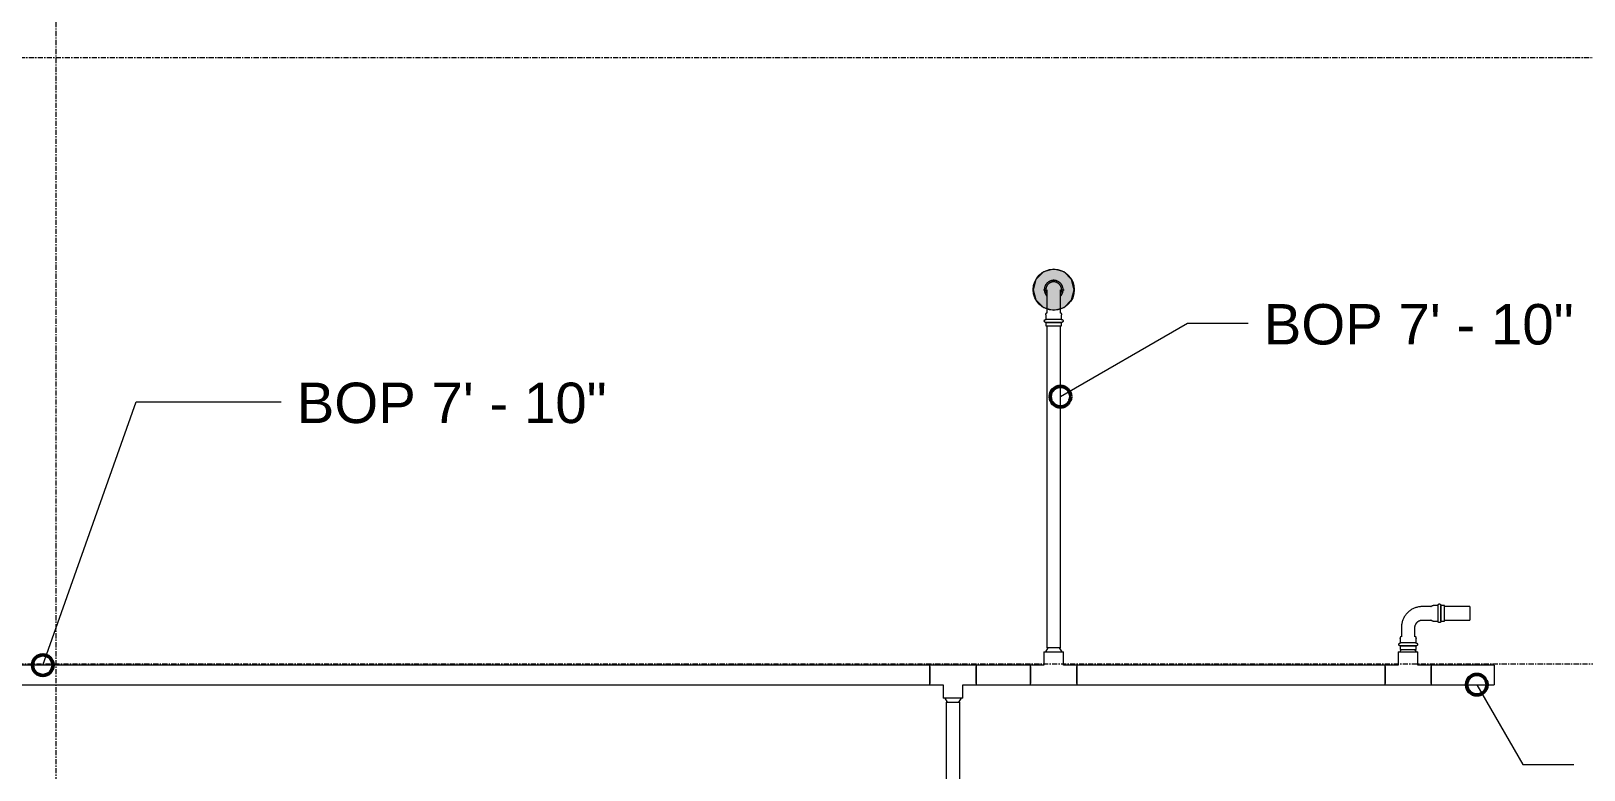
# Model space of a CAD drawing. Header units: inches. Extents: x -3679 to 241, y -496 to 1784.
# Drawn here: x -268.4 to -117.3, y 482.7 to 554.6 of the extents above; entities that cross this region are included whole.
import ezdxf

# ---------------------------------------------------------------- set-up
doc = ezdxf.new("R2010")
doc.units = ezdxf.units.IN
doc.header["$MEASUREMENT"] = 0
doc.linetypes.add('Grid Line', pattern=[0.875, 0.5, -0.125, 0.125, -0.125])
for name, color, linetype, lineweight in [('A-ANNO-NOTE', 250, 'Continuous', 9), ('G-ANNO-DIMS', 251, 'Continuous', 9), ('P-PIPE', 1, 'Continuous', 9), ('P-PIPE-CNTR', 1, 'Continuous', 9), ('S-GRID', 8, 'Continuous', 9)]:
    doc.layers.add(name, color=color, linetype=linetype, lineweight=lineweight)
doc.styles.add('Arial', font='arial.ttf', dxfattribs={"height": 3.934132})

# ---------------------------------------------------------------- blocks, each defined once
blk = doc.blocks.new('Victaulic-VicPress316-Elbow 90-45deg Style P568_P571 - Standard-523083-SECOND LEVEL')
at = {"layer": 'P-PIPE'}
for p, q in [((-3178.39, 1232.42), (-3178.39, 1231.96)), ((-3177.63, 1231.96), (-3178.39, 1231.96)), ((-3178.28, 1233.46), (-3178.28, 1232.57)), ((-3176.86, 1231.96), (-3177.63, 1231.96)), ((-3176.97, 1232.57), (-3176.97, 1233.46)), ((-3176.86, 1231.96), (-3176.86, 1232.42)), ((-3178.39, 1231.67), (-3178.39, 1231.33)), ((-3177.63, 1231.67), (-3178.39, 1231.67)), ((-3178.39, 1231.33), (-3177.63, 1231.33)), ((-3176.86, 1231.67), (-3177.63, 1231.67)), ((-3177.63, 1231.33), (-3176.86, 1231.33)), ((-3176.86, 1231.33), (-3176.86, 1231.67))]:
    blk.add_line(p, q, dxfattribs=at)
at = {"layer": 'P-PIPE', "flags": 128}
for points in [[(-3177.63, 1235.77), (-3177.66, 1235.77), (-3177.7, 1235.76), (-3177.73, 1235.76), (-3177.77, 1235.76), (-3177.81, 1235.75), (-3177.84, 1235.74), (-3177.88, 1235.73), (-3177.91, 1235.72), (-3177.95, 1235.71), (-3177.98, 1235.69), (-3178.01, 1235.68), (-3178.05, 1235.66), (-3178.08, 1235.65), (-3178.11, 1235.63), (-3178.14, 1235.61), (-3178.17, 1235.59), (-3178.2, 1235.56), (-3178.23, 1235.54), (-3178.25, 1235.52), (-3178.28, 1235.49), (-3178.3, 1235.46), (-3178.33, 1235.44), (-3178.35, 1235.41), (-3178.37, 1235.38), (-3178.39, 1235.35), (-3178.41, 1235.32), (-3178.43, 1235.28), (-3178.45, 1235.25), (-3178.46, 1235.22), (-3178.48, 1235.19), (-3178.49, 1235.15), (-3178.5, 1235.12), (-3178.51, 1235.08), (-3178.52, 1235.05), (-3178.52, 1235.01), (-3178.53, 1234.97), (-3178.53, 1234.94), (-3178.54, 1234.9), (-3178.54, 1234.86), (-3178.54, 1234.83), (-3178.53, 1234.79), (-3178.53, 1234.76), (-3178.53, 1234.72), (-3178.52, 1234.68), (-3178.51, 1234.65), (-3178.5, 1234.61), (-3178.49, 1234.58), (-3178.48, 1234.54), (-3178.47, 1234.51), (-3178.45, 1234.48), (-3178.44, 1234.44), (-3178.42, 1234.41), (-3178.4, 1234.38), (-3178.38, 1234.35), (-3178.36, 1234.32), (-3178.34, 1234.29), (-3178.32, 1234.26), (-3178.29, 1234.23)], [(-3177.63, 1235.62), (-3177.66, 1235.62), (-3177.69, 1235.62), (-3177.72, 1235.62), (-3177.75, 1235.61), (-3177.78, 1235.61), (-3177.81, 1235.6), (-3177.84, 1235.59), (-3177.87, 1235.58), (-3177.9, 1235.57), (-3177.92, 1235.56), (-3177.95, 1235.55), (-3177.98, 1235.53), (-3178.01, 1235.52), (-3178.03, 1235.5), (-3178.06, 1235.49), (-3178.08, 1235.47), (-3178.11, 1235.45), (-3178.13, 1235.43), (-3178.15, 1235.41), (-3178.17, 1235.39), (-3178.2, 1235.37), (-3178.22, 1235.34), (-3178.23, 1235.32), (-3178.25, 1235.29), (-3178.27, 1235.27), (-3178.29, 1235.24), (-3178.3, 1235.22), (-3178.31, 1235.19), (-3178.33, 1235.16), (-3178.34, 1235.13), (-3178.35, 1235.1), (-3178.36, 1235.07), (-3178.37, 1235.05), (-3178.37, 1235.02), (-3178.38, 1234.99), (-3178.38, 1234.95), (-3178.39, 1234.92), (-3178.39, 1234.89), (-3178.39, 1234.86), (-3178.39, 1234.83), (-3178.39, 1234.8), (-3178.39, 1234.77), (-3178.38, 1234.74), (-3178.38, 1234.71), (-3178.37, 1234.68), (-3178.36, 1234.65), (-3178.36, 1234.62), (-3178.35, 1234.59), (-3178.33, 1234.56), (-3178.32, 1234.54), (-3178.31, 1234.51), (-3178.29, 1234.48), (-3178.28, 1234.46)], [(-3176.97, 1234.22), (-3176.95, 1234.25), (-3176.92, 1234.27), (-3176.9, 1234.3), (-3176.88, 1234.33), (-3176.86, 1234.36), (-3176.84, 1234.39), (-3176.82, 1234.42), (-3176.8, 1234.46), (-3176.79, 1234.49), (-3176.77, 1234.52), (-3176.76, 1234.56), (-3176.75, 1234.59), (-3176.74, 1234.63), (-3176.73, 1234.66), (-3176.73, 1234.7), (-3176.72, 1234.74), (-3176.72, 1234.77), (-3176.71, 1234.81), (-3176.71, 1234.85), (-3176.71, 1234.88), (-3176.72, 1234.92), (-3176.72, 1234.95), (-3176.72, 1234.99), (-3176.73, 1235.03), (-3176.74, 1235.06), (-3176.75, 1235.1), (-3176.76, 1235.13), (-3176.77, 1235.17), (-3176.78, 1235.2), (-3176.8, 1235.23), (-3176.81, 1235.27), (-3176.83, 1235.3), (-3176.85, 1235.33), (-3176.87, 1235.36), (-3176.89, 1235.39), (-3176.91, 1235.42), (-3176.93, 1235.45), (-3176.96, 1235.48), (-3176.98, 1235.5), (-3177.01, 1235.53), (-3177.04, 1235.55), (-3177.06, 1235.57), (-3177.09, 1235.6), (-3177.12, 1235.62), (-3177.15, 1235.64), (-3177.19, 1235.65), (-3177.22, 1235.67), (-3177.25, 1235.69), (-3177.29, 1235.7), (-3177.32, 1235.71), (-3177.35, 1235.73), (-3177.39, 1235.74), (-3177.42, 1235.74), (-3177.46, 1235.75), (-3177.5, 1235.76), (-3177.53, 1235.76), (-3177.57, 1235.77), (-3177.61, 1235.77), (-3177.63, 1235.77)], [(-3176.96, 1234.47), (-3176.95, 1234.49), (-3176.94, 1234.52), (-3176.92, 1234.55), (-3176.91, 1234.58), (-3176.9, 1234.61), (-3176.89, 1234.64), (-3176.88, 1234.66), (-3176.88, 1234.69), (-3176.87, 1234.72), (-3176.87, 1234.75), (-3176.86, 1234.79), (-3176.86, 1234.82), (-3176.86, 1234.85), (-3176.86, 1234.88), (-3176.86, 1234.91), (-3176.86, 1234.94), (-3176.87, 1234.97), (-3176.87, 1235), (-3176.88, 1235.03), (-3176.89, 1235.06), (-3176.89, 1235.09), (-3176.9, 1235.12), (-3176.92, 1235.15), (-3176.93, 1235.17), (-3176.94, 1235.2), (-3176.96, 1235.23), (-3176.97, 1235.25), (-3176.99, 1235.28), (-3177.01, 1235.31), (-3177.02, 1235.33), (-3177.04, 1235.35), (-3177.06, 1235.38), (-3177.09, 1235.4), (-3177.11, 1235.42), (-3177.13, 1235.44), (-3177.15, 1235.46), (-3177.18, 1235.48), (-3177.2, 1235.5), (-3177.23, 1235.51), (-3177.26, 1235.53), (-3177.28, 1235.54), (-3177.31, 1235.55), (-3177.34, 1235.57), (-3177.37, 1235.58), (-3177.4, 1235.59), (-3177.43, 1235.6), (-3177.46, 1235.6), (-3177.49, 1235.61), (-3177.52, 1235.61), (-3177.55, 1235.62), (-3177.58, 1235.62), (-3177.61, 1235.62), (-3177.63, 1235.62)], [(-3178.28, 1234.85), (-3178.28, 1234.85), (-3178.28, 1234.85), (-3178.28, 1234.84), (-3178.28, 1234.84), (-3178.28, 1234.83), (-3178.28, 1234.81), (-3178.28, 1234.8), (-3178.28, 1234.78), (-3178.28, 1234.77), (-3178.28, 1234.74), (-3178.28, 1234.72), (-3178.28, 1234.7), (-3178.28, 1234.67), (-3178.28, 1234.64), (-3178.28, 1234.61), (-3178.28, 1234.58), (-3178.28, 1234.55), (-3178.28, 1234.51), (-3178.28, 1234.47), (-3178.28, 1234.43), (-3178.28, 1234.39), (-3178.28, 1234.35), (-3178.28, 1234.31), (-3178.28, 1234.26), (-3178.28, 1234.21), (-3178.28, 1234.17), (-3178.28, 1234.12), (-3178.28, 1234.07), (-3178.28, 1234.02), (-3178.28, 1233.97), (-3178.28, 1233.91), (-3178.28, 1233.86), (-3178.28, 1233.81), (-3178.28, 1233.75), (-3178.28, 1233.7), (-3178.28, 1233.64), (-3178.28, 1233.59), (-3178.28, 1233.53), (-3178.28, 1233.48), (-3178.28, 1233.46)], [(-3176.97, 1233.46), (-3176.97, 1233.52), (-3176.97, 1233.57), (-3176.97, 1233.63), (-3176.97, 1233.68), (-3176.97, 1233.74), (-3176.97, 1233.79), (-3176.97, 1233.85), (-3176.97, 1233.9), (-3176.97, 1233.95), (-3176.97, 1234), (-3176.97, 1234.06), (-3176.97, 1234.11), (-3176.97, 1234.15), (-3176.97, 1234.2), (-3176.97, 1234.25), (-3176.97, 1234.29), (-3176.97, 1234.34), (-3176.97, 1234.38), (-3176.97, 1234.42), (-3176.97, 1234.46), (-3176.97, 1234.5), (-3176.97, 1234.54), (-3176.97, 1234.57), (-3176.97, 1234.6), (-3176.97, 1234.63), (-3176.97, 1234.66), (-3176.97, 1234.69), (-3176.97, 1234.72), (-3176.97, 1234.74), (-3176.97, 1234.76), (-3176.97, 1234.78), (-3176.97, 1234.8), (-3176.97, 1234.81), (-3176.97, 1234.82), (-3176.97, 1234.83), (-3176.97, 1234.84), (-3176.97, 1234.85), (-3176.97, 1234.85), (-3176.97, 1234.85), (-3176.97, 1234.85)], [(-3178.39, 1231.67), (-3178.4, 1231.67), (-3178.4, 1231.67), (-3178.41, 1231.67), (-3178.41, 1231.68), (-3178.42, 1231.68), (-3178.43, 1231.68), (-3178.43, 1231.68), (-3178.44, 1231.68), (-3178.44, 1231.68), (-3178.45, 1231.68), (-3178.45, 1231.69), (-3178.46, 1231.69), (-3178.46, 1231.69), (-3178.47, 1231.7), (-3178.47, 1231.7), (-3178.48, 1231.7), (-3178.48, 1231.71), (-3178.49, 1231.71), (-3178.49, 1231.71), (-3178.5, 1231.72), (-3178.5, 1231.72), (-3178.5, 1231.73), (-3178.51, 1231.73), (-3178.51, 1231.74), (-3178.51, 1231.74), (-3178.52, 1231.75), (-3178.52, 1231.75), (-3178.52, 1231.76), (-3178.52, 1231.76), (-3178.53, 1231.77), (-3178.53, 1231.77), (-3178.53, 1231.78), (-3178.53, 1231.78), (-3178.53, 1231.79), (-3178.53, 1231.79), (-3178.54, 1231.8), (-3178.54, 1231.81), (-3178.54, 1231.81), (-3178.54, 1231.82), (-3178.54, 1231.82), (-3178.54, 1231.83), (-3178.54, 1231.83), (-3178.54, 1231.84), (-3178.53, 1231.85), (-3178.53, 1231.85), (-3178.53, 1231.86), (-3178.53, 1231.86), (-3178.53, 1231.87), (-3178.53, 1231.87), (-3178.52, 1231.88), (-3178.52, 1231.88), (-3178.52, 1231.89), (-3178.52, 1231.89), (-3178.51, 1231.9), (-3178.51, 1231.9), (-3178.51, 1231.91), (-3178.5, 1231.91), (-3178.5, 1231.92), (-3178.49, 1231.92), (-3178.49, 1231.93), (-3178.49, 1231.93), (-3178.48, 1231.93), (-3178.48, 1231.94), (-3178.47, 1231.94), (-3178.47, 1231.94), (-3178.46, 1231.95), (-3178.46, 1231.95), (-3178.45, 1231.95), (-3178.45, 1231.95), (-3178.44, 1231.96), (-3178.43, 1231.96), (-3178.43, 1231.96), (-3178.42, 1231.96), (-3178.42, 1231.96), (-3178.41, 1231.96), (-3178.41, 1231.96), (-3178.4, 1231.96), (-3178.39, 1231.96), (-3178.39, 1231.96)], [(-3178.39, 1232.42), (-3178.39, 1232.43), (-3178.39, 1232.44), (-3178.39, 1232.45), (-3178.39, 1232.46), (-3178.39, 1232.47), (-3178.38, 1232.48), (-3178.38, 1232.49), (-3178.38, 1232.5), (-3178.37, 1232.51), (-3178.37, 1232.52), (-3178.37, 1232.53), (-3178.36, 1232.54), (-3178.36, 1232.55), (-3178.35, 1232.56), (-3178.34, 1232.57), (-3178.34, 1232.58), (-3178.33, 1232.59), (-3178.32, 1232.6), (-3178.32, 1232.6), (-3178.31, 1232.61), (-3178.3, 1232.62), (-3178.29, 1232.63), (-3178.28, 1232.63), (-3178.28, 1232.63)], [(-3177.63, 1231.96), (-3177.66, 1231.96), (-3177.69, 1231.96), (-3177.72, 1231.96), (-3177.75, 1231.96), (-3177.78, 1231.96), (-3177.81, 1231.96), (-3177.84, 1231.96), (-3177.87, 1231.96), (-3177.9, 1231.96), (-3177.92, 1231.96), (-3177.95, 1231.96), (-3177.98, 1231.96), (-3178.01, 1231.96), (-3178.03, 1231.96), (-3178.06, 1231.96), (-3178.08, 1231.96), (-3178.11, 1231.96), (-3178.13, 1231.96), (-3178.15, 1231.96), (-3178.17, 1231.96), (-3178.2, 1231.96), (-3178.22, 1231.96), (-3178.23, 1231.96), (-3178.25, 1231.96), (-3178.27, 1231.96), (-3178.29, 1231.96), (-3178.3, 1231.96), (-3178.31, 1231.96), (-3178.33, 1231.96), (-3178.34, 1231.96), (-3178.35, 1231.96), (-3178.36, 1231.96), (-3178.37, 1231.96), (-3178.37, 1231.96), (-3178.38, 1231.96), (-3178.38, 1231.96), (-3178.39, 1231.96), (-3178.39, 1231.96), (-3178.39, 1231.96), (-3178.39, 1231.96)], [(-3178.39, 1231.96), (-3178.39, 1231.96), (-3178.39, 1231.96), (-3178.39, 1231.96), (-3178.38, 1231.96), (-3178.38, 1231.96), (-3178.37, 1231.96), (-3178.36, 1231.96), (-3178.35, 1231.96)], [(-3176.86, 1231.96), (-3176.86, 1231.96), (-3176.86, 1231.96), (-3176.86, 1231.96), (-3176.87, 1231.96), (-3176.87, 1231.96), (-3176.88, 1231.96), (-3176.89, 1231.96), (-3176.9, 1231.96), (-3176.91, 1231.96), (-3176.92, 1231.96), (-3176.93, 1231.96), (-3176.95, 1231.96), (-3176.96, 1231.96), (-3176.98, 1231.96), (-3176.99, 1231.96), (-3177.01, 1231.96), (-3177.03, 1231.96), (-3177.05, 1231.96), (-3177.07, 1231.96), (-3177.09, 1231.96), (-3177.11, 1231.96), (-3177.14, 1231.96), (-3177.16, 1231.96), (-3177.19, 1231.96), (-3177.21, 1231.96), (-3177.24, 1231.96), (-3177.26, 1231.96), (-3177.29, 1231.96), (-3177.32, 1231.96), (-3177.35, 1231.96), (-3177.38, 1231.96), (-3177.41, 1231.96), (-3177.43, 1231.96), (-3177.46, 1231.96), (-3177.49, 1231.96), (-3177.53, 1231.96), (-3177.56, 1231.96), (-3177.59, 1231.96), (-3177.62, 1231.96), (-3177.63, 1231.96)], [(-3176.97, 1232.63), (-3176.96, 1232.63), (-3176.95, 1232.62), (-3176.94, 1232.61), (-3176.93, 1232.61), (-3176.93, 1232.6), (-3176.92, 1232.59), (-3176.91, 1232.58), (-3176.91, 1232.57), (-3176.9, 1232.56), (-3176.9, 1232.55), (-3176.89, 1232.54), (-3176.89, 1232.53), (-3176.88, 1232.52), (-3176.88, 1232.51), (-3176.87, 1232.5), (-3176.87, 1232.49), (-3176.87, 1232.48), (-3176.86, 1232.47), (-3176.86, 1232.46), (-3176.86, 1232.45), (-3176.86, 1232.44), (-3176.86, 1232.43), (-3176.86, 1232.42), (-3176.86, 1232.42)], [(-3176.9, 1231.96), (-3176.89, 1231.96), (-3176.88, 1231.96), (-3176.88, 1231.96), (-3176.87, 1231.96), (-3176.87, 1231.96), (-3176.86, 1231.96), (-3176.86, 1231.96), (-3176.86, 1231.96), (-3176.86, 1231.96)], [(-3176.86, 1231.96), (-3176.85, 1231.96), (-3176.85, 1231.96), (-3176.84, 1231.96), (-3176.84, 1231.96), (-3176.83, 1231.96), (-3176.82, 1231.96), (-3176.82, 1231.96), (-3176.81, 1231.96), (-3176.81, 1231.96), (-3176.8, 1231.95), (-3176.8, 1231.95), (-3176.79, 1231.95), (-3176.79, 1231.95), (-3176.78, 1231.94), (-3176.78, 1231.94), (-3176.77, 1231.94), (-3176.77, 1231.93), (-3176.76, 1231.93), (-3176.76, 1231.92), (-3176.75, 1231.92), (-3176.75, 1231.92), (-3176.75, 1231.91), (-3176.74, 1231.91), (-3176.74, 1231.9), (-3176.74, 1231.9), (-3176.73, 1231.89), (-3176.73, 1231.89), (-3176.73, 1231.88), (-3176.73, 1231.88), (-3176.72, 1231.87), (-3176.72, 1231.87), (-3176.72, 1231.86), (-3176.72, 1231.85), (-3176.72, 1231.85), (-3176.72, 1231.84), (-3176.71, 1231.84), (-3176.71, 1231.83), (-3176.71, 1231.83), (-3176.71, 1231.82), (-3176.71, 1231.81), (-3176.71, 1231.81), (-3176.71, 1231.8), (-3176.71, 1231.8), (-3176.72, 1231.79), (-3176.72, 1231.79), (-3176.72, 1231.78), (-3176.72, 1231.77), (-3176.72, 1231.77), (-3176.72, 1231.76), (-3176.73, 1231.76), (-3176.73, 1231.75), (-3176.73, 1231.75), (-3176.73, 1231.74), (-3176.74, 1231.74), (-3176.74, 1231.73), (-3176.74, 1231.73), (-3176.75, 1231.72), (-3176.75, 1231.72), (-3176.76, 1231.72), (-3176.76, 1231.71), (-3176.76, 1231.71), (-3176.77, 1231.7), (-3176.77, 1231.7), (-3176.78, 1231.7), (-3176.78, 1231.69), (-3176.79, 1231.69), (-3176.79, 1231.69), (-3176.8, 1231.69), (-3176.8, 1231.68), (-3176.81, 1231.68), (-3176.82, 1231.68), (-3176.82, 1231.68), (-3176.83, 1231.68), (-3176.83, 1231.68), (-3176.84, 1231.67), (-3176.84, 1231.67), (-3176.85, 1231.67), (-3176.86, 1231.67), (-3176.86, 1231.67)], [(-3178.35, 1231.67), (-3178.36, 1231.67), (-3178.37, 1231.67), (-3178.37, 1231.67), (-3178.38, 1231.67), (-3178.38, 1231.67), (-3178.39, 1231.67), (-3178.39, 1231.67), (-3178.39, 1231.67), (-3178.39, 1231.67)], [(-3178.39, 1231.67), (-3178.39, 1231.67), (-3178.39, 1231.67), (-3178.39, 1231.67), (-3178.38, 1231.67), (-3178.38, 1231.67), (-3178.37, 1231.67), (-3178.36, 1231.67), (-3178.35, 1231.67), (-3178.34, 1231.67), (-3178.33, 1231.67), (-3178.32, 1231.67), (-3178.3, 1231.67), (-3178.29, 1231.67), (-3178.27, 1231.67), (-3178.26, 1231.67), (-3178.24, 1231.67), (-3178.22, 1231.67), (-3178.2, 1231.67), (-3178.18, 1231.67), (-3178.16, 1231.67), (-3178.14, 1231.67), (-3178.11, 1231.67), (-3178.09, 1231.67), (-3178.06, 1231.67), (-3178.04, 1231.67), (-3178.01, 1231.67), (-3177.99, 1231.67), (-3177.96, 1231.67), (-3177.93, 1231.67), (-3177.9, 1231.67), (-3177.87, 1231.67), (-3177.84, 1231.67), (-3177.82, 1231.67), (-3177.79, 1231.67), (-3177.76, 1231.67), (-3177.72, 1231.67), (-3177.69, 1231.67), (-3177.66, 1231.67), (-3177.63, 1231.67), (-3177.63, 1231.67)], [(-3177.63, 1231.67), (-3177.59, 1231.67), (-3177.56, 1231.67), (-3177.53, 1231.67), (-3177.5, 1231.67), (-3177.47, 1231.67), (-3177.44, 1231.67), (-3177.41, 1231.67), (-3177.38, 1231.67), (-3177.35, 1231.67), (-3177.33, 1231.67), (-3177.3, 1231.67), (-3177.27, 1231.67), (-3177.24, 1231.67), (-3177.22, 1231.67), (-3177.19, 1231.67), (-3177.17, 1231.67), (-3177.14, 1231.67), (-3177.12, 1231.67), (-3177.1, 1231.67), (-3177.08, 1231.67), (-3177.05, 1231.67), (-3177.03, 1231.67), (-3177.02, 1231.67), (-3177, 1231.67), (-3176.98, 1231.67), (-3176.96, 1231.67), (-3176.95, 1231.67), (-3176.94, 1231.67), (-3176.92, 1231.67), (-3176.91, 1231.67), (-3176.9, 1231.67), (-3176.89, 1231.67), (-3176.88, 1231.67), (-3176.88, 1231.67), (-3176.87, 1231.67), (-3176.87, 1231.67), (-3176.86, 1231.67), (-3176.86, 1231.67), (-3176.86, 1231.67), (-3176.86, 1231.67)], [(-3176.86, 1231.67), (-3176.86, 1231.67), (-3176.86, 1231.67), (-3176.86, 1231.67), (-3176.87, 1231.67), (-3176.87, 1231.67), (-3176.88, 1231.67), (-3176.89, 1231.67), (-3176.9, 1231.67)]]:
    blk.add_lwpolyline(points, dxfattribs=at)
blk = doc.blocks.new('Victaulic-VicPress316-Elbow 90-45deg Style P568_P571 - Standard-V1-SECOND LEVEL')
at = {"layer": 'P-PIPE'}
for p, q in [((-0.77, 3.52), (-0.77, 3.18)), ((0.77, 3.52), (-0.77, 3.52)), ((-0.77, 3.18), (0.77, 3.18)), ((0.77, 3.18), (0.77, 3.52)), ((-0.77, 2.89), (-0.77, 2.44)), ((-0.77, 2.89), (0.77, 2.89)), ((-0.66, 2.28), (-0.66, 1.39)), ((0.66, 1.39), (0.66, 2.28)), ((0.77, 2.44), (0.77, 2.89)), ((-3.18, 0.77), (-3.52, 0.77)), ((-3.52, 0.77), (-3.52, -0.77)), ((-3.18, -0.77), (-3.18, 0.77)), ((-2.44, 0.77), (-2.89, 0.77)), ((-2.89, -0.77), (-2.89, 0.77)), ((-1.39, 0.66), (-2.28, 0.66)), ((-3.52, -0.77), (-3.18, -0.77)), ((-2.89, -0.77), (-2.44, -0.77)), ((-2.28, -0.66), (-1.39, -0.66))]:
    blk.add_line(p, q, dxfattribs=at)
at = {"layer": 'P-PIPE', "flags": 128}
for points in [[(-0.77, 2.89), (-0.77, 2.89), (-0.78, 2.89), (-0.78, 2.89), (-0.79, 2.89), (-0.8, 2.89), (-0.8, 2.89), (-0.81, 2.9), (-0.81, 2.9), (-0.82, 2.9), (-0.82, 2.9), (-0.83, 2.9), (-0.83, 2.91), (-0.84, 2.91), (-0.84, 2.91), (-0.85, 2.92), (-0.85, 2.92), (-0.86, 2.92), (-0.86, 2.93), (-0.87, 2.93), (-0.87, 2.93), (-0.87, 2.94), (-0.88, 2.94), (-0.88, 2.95), (-0.89, 2.95), (-0.89, 2.96), (-0.89, 2.96), (-0.89, 2.97), (-0.9, 2.97), (-0.9, 2.98), (-0.9, 2.98), (-0.9, 2.99), (-0.91, 2.99), (-0.91, 3), (-0.91, 3.01), (-0.91, 3.01), (-0.91, 3.02), (-0.91, 3.02), (-0.91, 3.03), (-0.91, 3.03), (-0.91, 3.04), (-0.91, 3.05), (-0.91, 3.05), (-0.91, 3.06), (-0.91, 3.06), (-0.91, 3.07), (-0.91, 3.07), (-0.91, 3.08), (-0.9, 3.09), (-0.9, 3.09), (-0.9, 3.1), (-0.9, 3.1), (-0.89, 3.11), (-0.89, 3.11), (-0.89, 3.12), (-0.88, 3.12), (-0.88, 3.13), (-0.88, 3.13), (-0.87, 3.14), (-0.87, 3.14), (-0.86, 3.14), (-0.86, 3.15), (-0.86, 3.15), (-0.85, 3.15), (-0.85, 3.16), (-0.84, 3.16), (-0.84, 3.16), (-0.83, 3.17), (-0.83, 3.17), (-0.82, 3.17), (-0.82, 3.17), (-0.81, 3.17), (-0.8, 3.18), (-0.8, 3.18), (-0.79, 3.18), (-0.79, 3.18), (-0.78, 3.18), (-0.78, 3.18), (-0.77, 3.18), (-0.77, 3.18)], [(0.77, 3.18), (0.77, 3.18), (0.76, 3.18), (0.76, 3.18), (0.76, 3.18), (0.75, 3.18), (0.74, 3.18), (0.74, 3.18), (0.73, 3.18), (0.72, 3.18), (0.71, 3.18), (0.69, 3.18), (0.68, 3.18), (0.67, 3.18), (0.65, 3.18), (0.63, 3.18), (0.61, 3.18), (0.6, 3.18), (0.58, 3.18), (0.56, 3.18), (0.53, 3.18), (0.51, 3.18), (0.49, 3.18), (0.46, 3.18), (0.44, 3.18), (0.41, 3.18), (0.39, 3.18), (0.36, 3.18), (0.33, 3.18), (0.31, 3.18), (0.28, 3.18), (0.25, 3.18), (0.22, 3.18), (0.19, 3.18), (0.16, 3.18), (0.13, 3.18), (0.1, 3.18), (0.07, 3.18), (0.04, 3.18), (0.01, 3.18), (-0.02, 3.18), (-0.05, 3.18), (-0.08, 3.18), (-0.11, 3.18), (-0.14, 3.18), (-0.17, 3.18), (-0.2, 3.18), (-0.23, 3.18), (-0.26, 3.18), (-0.29, 3.18), (-0.32, 3.18), (-0.35, 3.18), (-0.37, 3.18), (-0.4, 3.18), (-0.43, 3.18), (-0.45, 3.18), (-0.48, 3.18), (-0.5, 3.18), (-0.52, 3.18), (-0.54, 3.18), (-0.57, 3.18), (-0.59, 3.18), (-0.6, 3.18), (-0.62, 3.18), (-0.64, 3.18), (-0.66, 3.18), (-0.67, 3.18), (-0.69, 3.18), (-0.7, 3.18), (-0.71, 3.18), (-0.72, 3.18), (-0.73, 3.18), (-0.74, 3.18), (-0.75, 3.18), (-0.75, 3.18), (-0.76, 3.18), (-0.76, 3.18), (-0.77, 3.18), (-0.77, 3.18), (-0.77, 3.18)], [(-0.77, 3.18), (-0.77, 3.18), (-0.76, 3.18), (-0.76, 3.18), (-0.76, 3.18), (-0.75, 3.18), (-0.74, 3.18), (-0.74, 3.18), (-0.73, 3.18)], [(0.72, 3.18), (0.73, 3.18), (0.74, 3.18), (0.75, 3.18), (0.75, 3.18), (0.76, 3.18), (0.76, 3.18), (0.77, 3.18), (0.77, 3.18), (0.77, 3.18)], [(0.77, 3.18), (0.77, 3.18), (0.78, 3.18), (0.78, 3.18), (0.79, 3.18), (0.8, 3.18), (0.8, 3.18), (0.81, 3.18), (0.81, 3.17), (0.82, 3.17), (0.82, 3.17), (0.83, 3.17), (0.83, 3.17), (0.84, 3.16), (0.84, 3.16), (0.85, 3.16), (0.85, 3.15), (0.86, 3.15), (0.86, 3.15), (0.87, 3.14), (0.87, 3.14), (0.87, 3.13), (0.88, 3.13), (0.88, 3.12), (0.89, 3.12), (0.89, 3.11), (0.89, 3.11), (0.89, 3.1), (0.9, 3.1), (0.9, 3.09), (0.9, 3.09), (0.9, 3.08), (0.91, 3.08), (0.91, 3.07), (0.91, 3.07), (0.91, 3.06), (0.91, 3.05), (0.91, 3.05), (0.91, 3.04), (0.91, 3.04), (0.91, 3.03), (0.91, 3.03), (0.91, 3.02), (0.91, 3.01), (0.91, 3.01), (0.91, 3), (0.91, 3), (0.91, 2.99), (0.9, 2.99), (0.9, 2.98), (0.9, 2.98), (0.9, 2.97), (0.89, 2.97), (0.89, 2.96), (0.89, 2.96), (0.88, 2.95), (0.88, 2.95), (0.88, 2.94), (0.87, 2.94), (0.87, 2.93), (0.86, 2.93), (0.86, 2.92), (0.86, 2.92), (0.85, 2.92), (0.85, 2.91), (0.84, 2.91), (0.84, 2.91), (0.83, 2.91), (0.83, 2.9), (0.82, 2.9), (0.82, 2.9), (0.81, 2.9), (0.8, 2.9), (0.8, 2.89), (0.79, 2.89), (0.79, 2.89), (0.78, 2.89), (0.78, 2.89), (0.77, 2.89), (0.77, 2.89)], [(-0.77, 2.89), (-0.77, 2.89), (-0.76, 2.89), (-0.76, 2.89), (-0.76, 2.89), (-0.75, 2.89), (-0.74, 2.89), (-0.74, 2.89), (-0.73, 2.89), (-0.72, 2.89), (-0.71, 2.89), (-0.69, 2.89), (-0.68, 2.89), (-0.67, 2.89), (-0.65, 2.89), (-0.63, 2.89), (-0.61, 2.89), (-0.6, 2.89), (-0.58, 2.89), (-0.56, 2.89), (-0.53, 2.89), (-0.51, 2.89), (-0.49, 2.89), (-0.46, 2.89), (-0.44, 2.89), (-0.41, 2.89), (-0.39, 2.89), (-0.36, 2.89), (-0.33, 2.89), (-0.31, 2.89), (-0.28, 2.89), (-0.25, 2.89), (-0.22, 2.89), (-0.19, 2.89), (-0.16, 2.89), (-0.13, 2.89), (-0.1, 2.89), (-0.07, 2.89), (-0.04, 2.89), (-0.01, 2.89), (0.02, 2.89), (0.05, 2.89), (0.08, 2.89), (0.11, 2.89), (0.14, 2.89), (0.17, 2.89), (0.2, 2.89), (0.23, 2.89), (0.26, 2.89), (0.29, 2.89), (0.32, 2.89), (0.35, 2.89), (0.37, 2.89), (0.4, 2.89), (0.43, 2.89), (0.45, 2.89), (0.48, 2.89), (0.5, 2.89), (0.52, 2.89), (0.54, 2.89), (0.57, 2.89), (0.59, 2.89), (0.6, 2.89), (0.62, 2.89), (0.64, 2.89), (0.66, 2.89), (0.67, 2.89), (0.69, 2.89), (0.7, 2.89), (0.71, 2.89), (0.72, 2.89), (0.73, 2.89), (0.74, 2.89), (0.75, 2.89), (0.75, 2.89), (0.76, 2.89), (0.76, 2.89), (0.77, 2.89), (0.77, 2.89), (0.77, 2.89)], [(-0.72, 2.89), (-0.73, 2.89), (-0.74, 2.89), (-0.75, 2.89), (-0.75, 2.89), (-0.76, 2.89), (-0.76, 2.89), (-0.77, 2.89), (-0.77, 2.89), (-0.77, 2.89)], [(-0.66, 2.22), (-0.67, 2.23), (-0.67, 2.23), (-0.68, 2.24), (-0.69, 2.25), (-0.7, 2.26), (-0.7, 2.27), (-0.71, 2.27), (-0.72, 2.28), (-0.72, 2.29), (-0.73, 2.3), (-0.73, 2.31), (-0.74, 2.32), (-0.74, 2.33), (-0.75, 2.34), (-0.75, 2.35), (-0.76, 2.36), (-0.76, 2.37), (-0.76, 2.38), (-0.76, 2.39), (-0.76, 2.4), (-0.77, 2.42), (-0.77, 2.43), (-0.77, 2.44), (-0.77, 2.44)], [(0.77, 2.44), (0.77, 2.43), (0.77, 2.42), (0.76, 2.41), (0.76, 2.4), (0.76, 2.38), (0.76, 2.37), (0.76, 2.36), (0.75, 2.35), (0.75, 2.34), (0.74, 2.33), (0.74, 2.32), (0.74, 2.31), (0.73, 2.3), (0.72, 2.29), (0.72, 2.29), (0.71, 2.28), (0.71, 2.27), (0.7, 2.26), (0.69, 2.25), (0.68, 2.24), (0.68, 2.24), (0.67, 2.23), (0.66, 2.22), (0.66, 2.22)], [(0.77, 2.89), (0.77, 2.89), (0.76, 2.89), (0.76, 2.89), (0.76, 2.89), (0.75, 2.89), (0.74, 2.89), (0.74, 2.89), (0.73, 2.89)], [(-3.18, 0.77), (-3.18, 0.77), (-3.18, 0.78), (-3.18, 0.78), (-3.18, 0.79), (-3.18, 0.8), (-3.18, 0.8), (-3.18, 0.81), (-3.17, 0.81), (-3.17, 0.82), (-3.17, 0.82), (-3.17, 0.83), (-3.17, 0.83), (-3.16, 0.84), (-3.16, 0.84), (-3.16, 0.85), (-3.15, 0.85), (-3.15, 0.86), (-3.15, 0.86), (-3.14, 0.87), (-3.14, 0.87), (-3.13, 0.87), (-3.13, 0.88), (-3.12, 0.88), (-3.12, 0.89), (-3.11, 0.89), (-3.11, 0.89), (-3.1, 0.89), (-3.1, 0.9), (-3.09, 0.9), (-3.09, 0.9), (-3.08, 0.9), (-3.08, 0.91), (-3.07, 0.91), (-3.07, 0.91), (-3.06, 0.91), (-3.05, 0.91), (-3.05, 0.91), (-3.04, 0.91), (-3.04, 0.91), (-3.03, 0.91), (-3.03, 0.91), (-3.02, 0.91), (-3.01, 0.91), (-3.01, 0.91), (-3, 0.91), (-3, 0.91), (-2.99, 0.91), (-2.99, 0.9), (-2.98, 0.9), (-2.98, 0.9), (-2.97, 0.9), (-2.97, 0.89), (-2.96, 0.89), (-2.96, 0.89), (-2.95, 0.88), (-2.95, 0.88), (-2.94, 0.88), (-2.94, 0.87), (-2.93, 0.87), (-2.93, 0.86), (-2.92, 0.86), (-2.92, 0.86), (-2.92, 0.85), (-2.91, 0.85), (-2.91, 0.84), (-2.91, 0.84), (-2.91, 0.83), (-2.9, 0.83), (-2.9, 0.82), (-2.9, 0.82), (-2.9, 0.81), (-2.9, 0.8), (-2.89, 0.8), (-2.89, 0.79), (-2.89, 0.79), (-2.89, 0.78), (-2.89, 0.78), (-2.89, 0.77), (-2.89, 0.77)], [(-3.18, 0.77), (-3.18, 0.77), (-3.18, 0.76), (-3.18, 0.76), (-3.18, 0.76), (-3.18, 0.75), (-3.18, 0.74), (-3.18, 0.74), (-3.18, 0.73), (-3.18, 0.72), (-3.18, 0.71), (-3.18, 0.69), (-3.18, 0.68), (-3.18, 0.67), (-3.18, 0.65), (-3.18, 0.63), (-3.18, 0.61), (-3.18, 0.6), (-3.18, 0.58), (-3.18, 0.56), (-3.18, 0.53), (-3.18, 0.51), (-3.18, 0.49), (-3.18, 0.46), (-3.18, 0.44), (-3.18, 0.41), (-3.18, 0.39), (-3.18, 0.36), (-3.18, 0.33), (-3.18, 0.31), (-3.18, 0.28), (-3.18, 0.25), (-3.18, 0.22), (-3.18, 0.19), (-3.18, 0.16), (-3.18, 0.13), (-3.18, 0.1), (-3.18, 0.07), (-3.18, 0.04), (-3.18, 0.01), (-3.18, -0.02), (-3.18, -0.05), (-3.18, -0.08), (-3.18, -0.11), (-3.18, -0.14), (-3.18, -0.17), (-3.18, -0.2), (-3.18, -0.23), (-3.18, -0.26), (-3.18, -0.29), (-3.18, -0.32), (-3.18, -0.35), (-3.18, -0.37), (-3.18, -0.4), (-3.18, -0.43), (-3.18, -0.45), (-3.18, -0.48), (-3.18, -0.5), (-3.18, -0.52), (-3.18, -0.54), (-3.18, -0.57), (-3.18, -0.59), (-3.18, -0.6), (-3.18, -0.62), (-3.18, -0.64), (-3.18, -0.66), (-3.18, -0.67), (-3.18, -0.69), (-3.18, -0.7), (-3.18, -0.71), (-3.18, -0.72), (-3.18, -0.73), (-3.18, -0.74), (-3.18, -0.75), (-3.18, -0.75), (-3.18, -0.76), (-3.18, -0.76), (-3.18, -0.77), (-3.18, -0.77), (-3.18, -0.77)], [(-3.18, 0.72), (-3.18, 0.73), (-3.18, 0.74), (-3.18, 0.75), (-3.18, 0.75), (-3.18, 0.76), (-3.18, 0.76), (-3.18, 0.77), (-3.18, 0.77), (-3.18, 0.77)], [(-2.89, -0.77), (-2.89, -0.77), (-2.89, -0.76), (-2.89, -0.76), (-2.89, -0.76), (-2.89, -0.75), (-2.89, -0.74), (-2.89, -0.74), (-2.89, -0.73), (-2.89, -0.72), (-2.89, -0.71), (-2.89, -0.69), (-2.89, -0.68), (-2.89, -0.67), (-2.89, -0.65), (-2.89, -0.63), (-2.89, -0.61), (-2.89, -0.6), (-2.89, -0.58), (-2.89, -0.56), (-2.89, -0.53), (-2.89, -0.51), (-2.89, -0.49), (-2.89, -0.46), (-2.89, -0.44), (-2.89, -0.41), (-2.89, -0.39), (-2.89, -0.36), (-2.89, -0.33), (-2.89, -0.31), (-2.89, -0.28), (-2.89, -0.25), (-2.89, -0.22), (-2.89, -0.19), (-2.89, -0.16), (-2.89, -0.13), (-2.89, -0.1), (-2.89, -0.07), (-2.89, -0.04), (-2.89, -0.01), (-2.89, 0.02), (-2.89, 0.05), (-2.89, 0.08), (-2.89, 0.11), (-2.89, 0.14), (-2.89, 0.17), (-2.89, 0.2), (-2.89, 0.23), (-2.89, 0.26), (-2.89, 0.29), (-2.89, 0.32), (-2.89, 0.35), (-2.89, 0.37), (-2.89, 0.4), (-2.89, 0.43), (-2.89, 0.45), (-2.89, 0.48), (-2.89, 0.5), (-2.89, 0.52), (-2.89, 0.54), (-2.89, 0.57), (-2.89, 0.59), (-2.89, 0.6), (-2.89, 0.62), (-2.89, 0.64), (-2.89, 0.66), (-2.89, 0.67), (-2.89, 0.69), (-2.89, 0.7), (-2.89, 0.71), (-2.89, 0.72), (-2.89, 0.73), (-2.89, 0.74), (-2.89, 0.75), (-2.89, 0.75), (-2.89, 0.76), (-2.89, 0.76), (-2.89, 0.77), (-2.89, 0.77), (-2.89, 0.77)], [(-2.89, 0.77), (-2.89, 0.77), (-2.89, 0.76), (-2.89, 0.76), (-2.89, 0.76), (-2.89, 0.75), (-2.89, 0.74), (-2.89, 0.74), (-2.89, 0.73)], [(-2.44, 0.77), (-2.43, 0.77), (-2.42, 0.77), (-2.41, 0.76), (-2.4, 0.76), (-2.38, 0.76), (-2.37, 0.76), (-2.36, 0.76), (-2.35, 0.75), (-2.34, 0.75), (-2.33, 0.74), (-2.32, 0.74), (-2.31, 0.74), (-2.3, 0.73), (-2.29, 0.72), (-2.29, 0.72), (-2.28, 0.71), (-2.27, 0.71), (-2.26, 0.7), (-2.25, 0.69), (-2.24, 0.68), (-2.24, 0.68), (-2.23, 0.67), (-2.22, 0.66), (-2.22, 0.66)], [(-0.66, 1.39), (-0.66, 1.36), (-0.66, 1.33), (-0.66, 1.3), (-0.67, 1.28), (-0.67, 1.25), (-0.68, 1.22), (-0.69, 1.19), (-0.69, 1.16), (-0.7, 1.13), (-0.72, 1.11), (-0.73, 1.08), (-0.74, 1.05), (-0.75, 1.03), (-0.77, 1), (-0.79, 0.98), (-0.8, 0.95), (-0.82, 0.93), (-0.84, 0.91), (-0.86, 0.89), (-0.88, 0.87), (-0.9, 0.85), (-0.92, 0.83), (-0.95, 0.81), (-0.97, 0.79), (-1, 0.77), (-1.02, 0.76), (-1.05, 0.74), (-1.07, 0.73), (-1.1, 0.72), (-1.13, 0.71), (-1.15, 0.7), (-1.18, 0.69), (-1.21, 0.68), (-1.24, 0.67), (-1.27, 0.67), (-1.3, 0.66), (-1.33, 0.66), (-1.36, 0.66), (-1.39, 0.66), (-1.39, 0.66)], [(-1.39, -0.66), (-1.31, -0.66), (-1.23, -0.65), (-1.15, -0.64), (-1.07, -0.63), (-0.99, -0.62), (-0.91, -0.6), (-0.83, -0.58), (-0.75, -0.55), (-0.67, -0.53), (-0.59, -0.5), (-0.52, -0.46), (-0.45, -0.43), (-0.37, -0.39), (-0.3, -0.34), (-0.24, -0.3), (-0.17, -0.25), (-0.1, -0.2), (-0.04, -0.15), (0.02, -0.09), (0.08, -0.04), (0.13, 0.02), (0.19, 0.09), (0.24, 0.15), (0.29, 0.22), (0.33, 0.29), (0.38, 0.35), (0.42, 0.43), (0.45, 0.5), (0.49, 0.57), (0.52, 0.65), (0.55, 0.73), (0.57, 0.81), (0.59, 0.88), (0.61, 0.96), (0.63, 1.04), (0.64, 1.13), (0.65, 1.21), (0.65, 1.29), (0.66, 1.37), (0.66, 1.39)], [(-3.18, -0.77), (-3.18, -0.77), (-3.18, -0.76), (-3.18, -0.76), (-3.18, -0.76), (-3.18, -0.75), (-3.18, -0.74), (-3.18, -0.74), (-3.18, -0.73)], [(-2.89, -0.77), (-2.89, -0.77), (-2.89, -0.78), (-2.89, -0.78), (-2.89, -0.79), (-2.89, -0.8), (-2.89, -0.8), (-2.9, -0.81), (-2.9, -0.81), (-2.9, -0.82), (-2.9, -0.82), (-2.9, -0.83), (-2.91, -0.83), (-2.91, -0.84), (-2.91, -0.84), (-2.92, -0.85), (-2.92, -0.85), (-2.92, -0.86), (-2.93, -0.86), (-2.93, -0.87), (-2.93, -0.87), (-2.94, -0.87), (-2.94, -0.88), (-2.95, -0.88), (-2.95, -0.89), (-2.96, -0.89), (-2.96, -0.89), (-2.97, -0.89), (-2.97, -0.9), (-2.98, -0.9), (-2.98, -0.9), (-2.99, -0.9), (-2.99, -0.91), (-3, -0.91), (-3.01, -0.91), (-3.01, -0.91), (-3.02, -0.91), (-3.02, -0.91), (-3.03, -0.91), (-3.03, -0.91), (-3.04, -0.91), (-3.05, -0.91), (-3.05, -0.91), (-3.06, -0.91), (-3.06, -0.91), (-3.07, -0.91), (-3.07, -0.91), (-3.08, -0.91), (-3.09, -0.9), (-3.09, -0.9), (-3.1, -0.9), (-3.1, -0.9), (-3.11, -0.89), (-3.11, -0.89), (-3.12, -0.89), (-3.12, -0.88), (-3.13, -0.88), (-3.13, -0.88), (-3.14, -0.87), (-3.14, -0.87), (-3.14, -0.86), (-3.15, -0.86), (-3.15, -0.86), (-3.15, -0.85), (-3.16, -0.85), (-3.16, -0.84), (-3.16, -0.84), (-3.17, -0.83), (-3.17, -0.83), (-3.17, -0.82), (-3.17, -0.82), (-3.17, -0.81), (-3.18, -0.8), (-3.18, -0.8), (-3.18, -0.79), (-3.18, -0.79), (-3.18, -0.78), (-3.18, -0.78), (-3.18, -0.77), (-3.18, -0.77)], [(-2.89, -0.72), (-2.89, -0.73), (-2.89, -0.74), (-2.89, -0.75), (-2.89, -0.75), (-2.89, -0.76), (-2.89, -0.76), (-2.89, -0.77), (-2.89, -0.77), (-2.89, -0.77)], [(-2.22, -0.66), (-2.23, -0.67), (-2.23, -0.67), (-2.24, -0.68), (-2.25, -0.69), (-2.26, -0.7), (-2.27, -0.7), (-2.27, -0.71), (-2.28, -0.72), (-2.29, -0.72), (-2.3, -0.73), (-2.31, -0.73), (-2.32, -0.74), (-2.33, -0.74), (-2.34, -0.75), (-2.35, -0.75), (-2.36, -0.76), (-2.37, -0.76), (-2.38, -0.76), (-2.39, -0.76), (-2.4, -0.76), (-2.42, -0.77), (-2.43, -0.77), (-2.44, -0.77), (-2.44, -0.77)]]:
    blk.add_lwpolyline(points, dxfattribs=at)

msp = doc.modelspace()

# ---------------------------------------------------------------- hatches: boundary and pattern name
at = {"layer": 'A-ANNO-NOTE'}
h = msp.add_hatch(color=256, dxfattribs=at)
edge = h.paths.add_edge_path(flags=0)
edge.add_arc((-168.86, 529.43), 2, 0, 360)
msp.add_hatch(color=256, dxfattribs=at).paths.add_polyline_path([(-168.86, 527.43), (-167.86, 527.69), (-167.13, 528.43), (-166.86, 529.43), (-167.13, 530.43), (-167.86, 531.16), (-168.86, 531.43), (-169.86, 531.16), (-170.6, 530.43), (-170.86, 529.43), (-170.6, 528.43), (-169.86, 527.69), (-169.4, 527.57)], flags=0)

# ---------------------------------------------------------------- linework, layer by layer
for p, q in [((-169.86, 531.16), (-170.6, 530.43)), ((-168.86, 531.43), (-169.86, 531.16)), ((-167.86, 531.16), (-168.86, 531.43)), ((-167.13, 530.43), (-167.86, 531.16)), ((-170.6, 530.43), (-170.86, 529.43)), ((-170.86, 529.43), (-170.6, 528.43)), ((-166.86, 529.43), (-167.13, 530.43)), ((-167.13, 528.43), (-166.86, 529.43)), ((-170.6, 528.43), (-169.86, 527.69)), ((-169.86, 527.69), (-169.4, 527.57)), ((-169.4, 527.57), (-168.86, 527.43)), ((-168.86, 527.43), (-167.86, 527.69)), ((-167.86, 527.69), (-167.13, 528.43))]:
    msp.add_line(p, q, dxfattribs=at)
msp.add_circle((-168.86, 529.43), 2, dxfattribs=at)
at = {"layer": 'G-ANNO-DIMS'}
for p, q in [((-168.21, 519.02), (-155.85, 526.16)), ((-155.85, 526.16), (-149.93, 526.16)), ((-267.27, 492.88), (-258.19, 518.51)), ((-258.19, 518.51), (-244.06, 518.51)), ((-127.68, 490.98), (-123.19, 483.2)), ((-123.19, 483.2), (-118.23, 483.2))]:
    msp.add_line(p, q, dxfattribs=at)
at = {"layer": 'G-ANNO-DIMS', "lineweight": 50}
for centre in [(-168.21, 519.02), (-267.27, 492.88), (-127.68, 490.98)]:
    msp.add_circle(centre, 1, dxfattribs=at)
at = {"layer": 'P-PIPE'}
for p, q in [((-169.52, 525.91), (-169.52, 494.58)), ((-168.21, 494.58), (-168.21, 525.91)), ((-128.36, 498.58), (-130.84, 498.58)), ((-128.36, 498.58), (-128.36, 497.27)), ((-130.84, 497.27), (-128.36, 497.27)), ((-169.43, 494.58), (-169.68, 494.17)), ((-168.21, 494.58), (-169.52, 494.58)), ((-168.05, 494.17), (-168.3, 494.58)), ((-135.03, 494.41), (-135.18, 494.17)), ((-133.55, 494.17), (-133.7, 494.41)), ((-180.91, 492.88), (-275.35, 492.88)), ((-176.42, 492.88), (-180.91, 492.88)), ((-180.91, 490.97), (-180.91, 492.88)), ((-176.42, 492.88), (-176.42, 490.97)), ((-171.11, 492.88), (-176.42, 492.88)), ((-169.82, 492.88), (-171.11, 492.88)), ((-171.11, 490.97), (-171.11, 492.88)), ((-169.82, 494.17), (-169.82, 492.88)), ((-169.82, 494.17), (-167.91, 494.17)), ((-167.91, 492.88), (-167.91, 494.17)), ((-166.62, 492.88), (-167.91, 492.88)), ((-166.62, 492.88), (-166.62, 490.97)), ((-136.61, 492.88), (-166.62, 492.88)), ((-135.32, 492.88), (-136.61, 492.88)), ((-136.61, 490.97), (-136.61, 492.88)), ((-135.32, 494.17), (-135.32, 492.88)), ((-135.32, 494.17), (-133.41, 494.17)), ((-133.41, 492.88), (-133.41, 494.17)), ((-132.12, 492.88), (-133.41, 492.88)), ((-132.12, 492.88), (-132.12, 490.97)), ((-126, 492.88), (-132.12, 492.88)), ((-126, 492.88), (-126, 490.98)), ((-180.91, 492.75), (-180.91, 492.6)), ((-180.91, 492.6), (-180.91, 492.4)), ((-180.91, 492.4), (-180.91, 492.17)), ((-180.91, 492.17), (-180.91, 491.68)), ((-180.91, 491.68), (-180.91, 491.45)), ((-180.91, 491.45), (-180.91, 491.25)), ((-176.42, 492.6), (-176.42, 492.75)), ((-176.42, 492.4), (-176.42, 492.6)), ((-176.42, 492.17), (-176.42, 492.4)), ((-176.42, 491.68), (-176.42, 492.17)), ((-176.42, 491.45), (-176.42, 491.68)), ((-176.42, 491.25), (-176.42, 491.45)), ((-171.11, 492.75), (-171.11, 492.6)), ((-171.11, 492.6), (-171.11, 492.4)), ((-171.11, 492.4), (-171.11, 492.17)), ((-171.11, 492.17), (-171.11, 491.68)), ((-171.11, 491.68), (-171.11, 491.45)), ((-171.11, 491.45), (-171.11, 491.25)), ((-166.62, 492.6), (-166.62, 492.75)), ((-166.62, 492.4), (-166.62, 492.6)), ((-166.62, 492.17), (-166.62, 492.4)), ((-166.62, 491.68), (-166.62, 492.17)), ((-166.62, 491.45), (-166.62, 491.68)), ((-166.62, 491.25), (-166.62, 491.45)), ((-136.61, 492.75), (-136.61, 492.6)), ((-136.61, 492.6), (-136.61, 492.4)), ((-136.61, 492.4), (-136.61, 492.17)), ((-136.61, 492.17), (-136.61, 491.68)), ((-136.61, 491.68), (-136.61, 491.45)), ((-136.61, 491.45), (-136.61, 491.25)), ((-132.12, 492.6), (-132.12, 492.75)), ((-132.12, 492.4), (-132.12, 492.6)), ((-132.12, 492.17), (-132.12, 492.4)), ((-132.12, 491.68), (-132.12, 492.17)), ((-132.12, 491.45), (-132.12, 491.68)), ((-132.12, 491.25), (-132.12, 491.45)), ((-275.35, 490.98), (-180.91, 490.98)), ((-180.91, 491.25), (-180.91, 491.1)), ((-180.91, 490.97), (-179.62, 490.97)), ((-179.62, 490.97), (-179.62, 489.68)), ((-177.72, 490.97), (-176.42, 490.97)), ((-177.72, 489.68), (-177.72, 490.97)), ((-176.42, 491.1), (-176.42, 491.25)), ((-176.42, 490.98), (-171.11, 490.98)), ((-171.11, 491.25), (-171.11, 491.1)), ((-171.11, 490.97), (-166.62, 490.97)), ((-166.62, 491.1), (-166.62, 491.25)), ((-166.62, 490.98), (-136.61, 490.98)), ((-136.61, 491.25), (-136.61, 491.1)), ((-136.61, 490.97), (-132.12, 490.97)), ((-132.12, 491.1), (-132.12, 491.25)), ((-132.12, 490.98), (-126, 490.98)), ((-177.72, 489.68), (-179.62, 489.68)), ((-179.48, 489.68), (-179.23, 489.27)), ((-179.32, 489.27), (-179.32, 457.42)), ((-179.32, 489.27), (-178.01, 489.27)), ((-178.1, 489.27), (-177.85, 489.68)), ((-178.01, 457.42), (-178.01, 489.27))]:
    msp.add_line(p, q, dxfattribs=at)
at = {"layer": 'P-PIPE-CNTR'}
for p, q in [((-169.86, 529.43), (-169.6, 529.43)), ((-168.86, 530.16), (-168.86, 530.43)), ((-168.13, 529.43), (-167.86, 529.43))]:
    msp.add_line(p, q, dxfattribs=at)
at = {"layer": 'S-GRID', "linetype": 'Grid Line'}
for p, q in [((-266, 1771.74), (-266, -484.26)), ((228, 552), (-3666.39, 552)), ((-3666.39, 493), (228, 493))]:
    msp.add_line(p, q, dxfattribs=at)

# ---------------------------------------------------------------- block references
at = {"layer": 'P-PIPE'}
msp.add_blockref('Victaulic-VicPress316-Elbow 90-45deg Style P568_P571 - Standard-523083-SECOND LEVEL', (3008.76, -705.43), dxfattribs=at)
at = {"layer": 'P-PIPE', "rotation": 180}
msp.add_blockref('Victaulic-VicPress316-Elbow 90-45deg Style P568_P571 - Standard-V1-SECOND LEVEL', (-134.36, 497.93), dxfattribs=at)

# ---------------------------------------------------------------- texts
at = {"layer": 'G-ANNO-DIMS', "char_height": 3.9341, "width": 35.952, "attachment_point": 1, "line_spacing_factor": 0.938532, "style": 'Arial'}
for insert in [(-148.43, 528.03), (-242.56, 520.38)]:
    msp.add_mtext('BOP 7\' - 10"', dxfattribs=dict(at, insert=insert))

doc.saveas('drawing.dxf')
